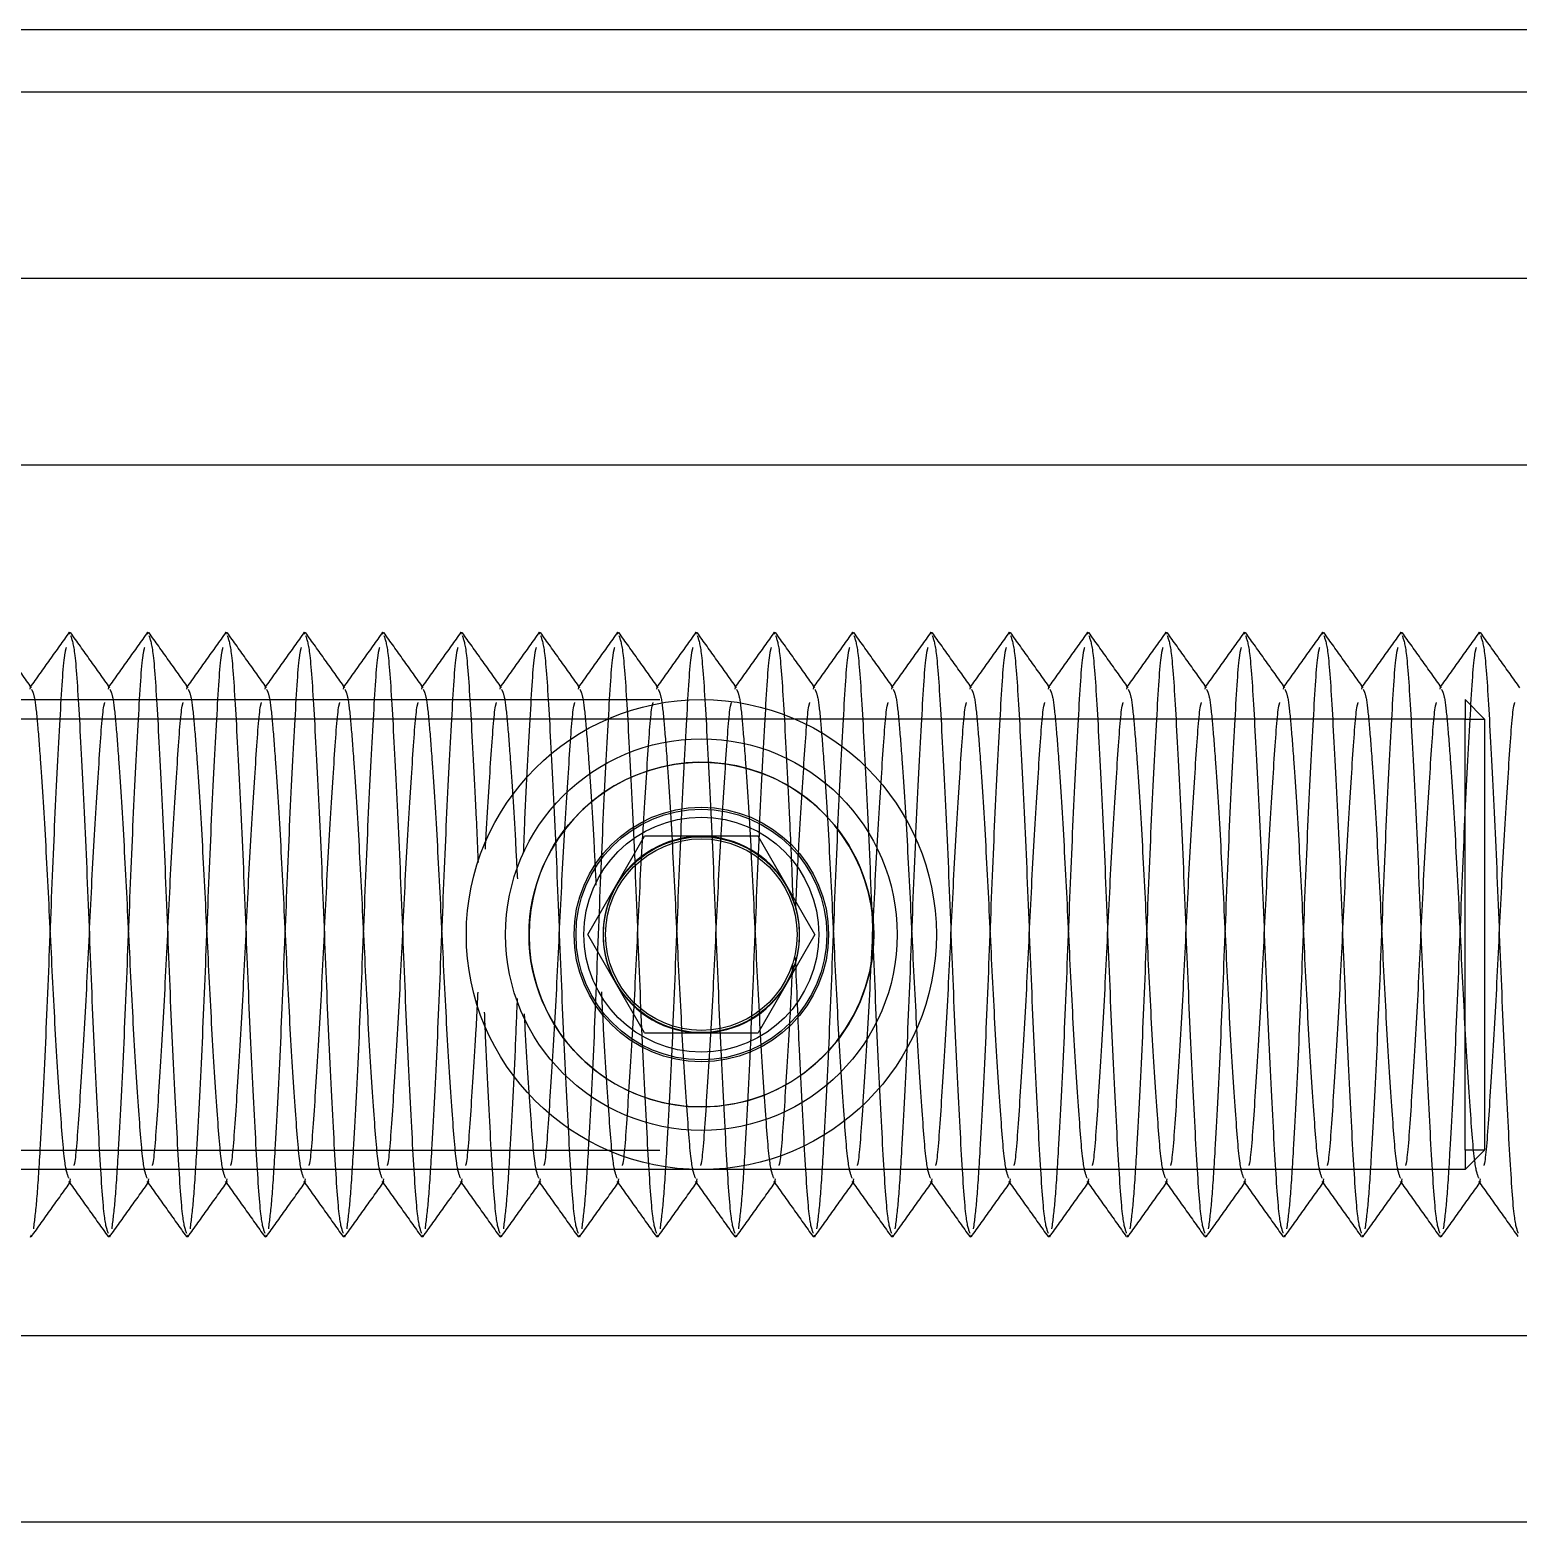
# Model space of a CAD drawing. Header units: metres. Extents: x 0 to 21025, y 0 to 14850.
# Drawn here: x 2174.85 to 2212.85, y 9008.52 to 9046.62 of the extents above; entities that cross this region are included whole.
import ezdxf

# ---------------------------------------------------------------- set-up
doc = ezdxf.new("R2010")
doc.units = ezdxf.units.M
doc.header["$LTSCALE"] = 25
doc.linetypes.add('HIDDEN2', pattern=[4.7625, 3.175, -1.5875])
doc.layers.add('SL4', color=4, linetype='Continuous')
doc.layers.add('ST1', color=7, linetype='HIDDEN2')

msp = doc.modelspace()

# ---------------------------------------------------------------- linework, layer by layer
at = {"layer": 'SL4'}
for p, q in [((2875.564, 9046.619), (1925.562, 9046.619)), ((2251.996, 9045.026), (1961.996, 9045.026)), ((2248.996, 9040.269), (1957.238, 9040.269)), ((2215.019, 9035.506), (1988.496, 9035.506)), ((2189.097, 9023.519), (2190.547, 9026.029)), ((2193.445, 9026.029), (2190.547, 9026.029)), ((2194.894, 9023.519), (2193.445, 9026.029)), ((2190.547, 9021.009), (2189.097, 9023.519)), ((2194.894, 9023.519), (2193.445, 9021.009)), ((2190.547, 9021.009), (2193.445, 9021.009)), ((2248.996, 9013.276), (1957.238, 9013.276)), ((2248.821, 9008.519), (1961.996, 9008.519))]:
    msp.add_line(p, q, dxfattribs=at)
for radius in [6, 5, 4.4]:
    msp.add_circle((2191.996, 9023.519), radius, dxfattribs=at)
for start, end in [(90, 150), (30, 90), (150, 210), (330, 30), (210, 270), (270, 330)]:
    msp.add_arc((2191.996, 9023.519), 2.51, start, end, dxfattribs=at)
at = {"layer": 'ST1'}
for p, q in [((2248.996, 9045.026), (1961.996, 9045.026)), ((2251.996, 9035.506), (1951.996, 9035.506)), ((2175.858, 9031.189), (2175.87, 9031.246)), ((2177.858, 9031.189), (2177.87, 9031.246)), ((2179.858, 9031.189), (2179.87, 9031.246)), ((2181.858, 9031.189), (2181.87, 9031.246)), ((2183.858, 9031.189), (2183.87, 9031.246)), ((2185.858, 9031.189), (2185.87, 9031.246)), ((2187.858, 9031.189), (2187.87, 9031.246)), ((2189.858, 9031.189), (2189.87, 9031.246)), ((2191.858, 9031.189), (2191.87, 9031.246)), ((2193.858, 9031.189), (2193.87, 9031.246)), ((2195.858, 9031.189), (2195.87, 9031.246)), ((2197.858, 9031.189), (2197.87, 9031.246)), ((2199.858, 9031.189), (2199.87, 9031.246)), ((2201.858, 9031.189), (2201.87, 9031.246)), ((2203.858, 9031.189), (2203.87, 9031.246)), ((2205.858, 9031.189), (2205.87, 9031.246)), ((2207.858, 9031.189), (2207.87, 9031.246)), ((2209.858, 9031.189), (2209.87, 9031.246)), ((2211.858, 9031.189), (2211.87, 9031.246)), ((2174.856, 9029.786), (2174.87, 9029.84)), ((2176.856, 9029.786), (2176.87, 9029.84)), ((2178.856, 9029.786), (2178.87, 9029.84)), ((2180.856, 9029.786), (2180.87, 9029.84)), ((2182.856, 9029.786), (2182.87, 9029.84)), ((2184.856, 9029.786), (2184.87, 9029.84)), ((2186.856, 9029.786), (2186.87, 9029.84)), ((2188.856, 9029.786), (2188.87, 9029.84)), ((2190.856, 9029.786), (2190.87, 9029.84)), ((2192.856, 9029.786), (2192.87, 9029.84)), ((2194.856, 9029.786), (2194.87, 9029.84)), ((2196.856, 9029.786), (2196.87, 9029.84)), ((2198.856, 9029.786), (2198.87, 9029.84)), ((2200.856, 9029.786), (2200.87, 9029.84)), ((2202.856, 9029.786), (2202.87, 9029.84)), ((2204.856, 9029.786), (2204.87, 9029.84)), ((2206.856, 9029.786), (2206.87, 9029.84)), ((2208.856, 9029.786), (2208.87, 9029.84)), ((2210.856, 9029.786), (2210.87, 9029.84)), ((1992.496, 9029.519), (2211.496, 9029.519)), ((2211.496, 9029.519), (2211.996, 9029.019)), ((2211.496, 9029.519), (2211.496, 9029.019)), ((2211.496, 9029.019), (1992.496, 9029.019)), ((2211.496, 9029.019), (2211.996, 9029.019)), ((2211.496, 9018.019), (2211.496, 9029.019)), ((2211.996, 9029.019), (2211.996, 9018.019)), ((1992.496, 9018.019), (2211.496, 9018.019)), ((2211.996, 9018.019), (2211.496, 9017.519)), ((2211.496, 9018.019), (2211.496, 9017.519)), ((2211.996, 9018.019), (2211.496, 9018.019)), ((2211.496, 9017.519), (1992.496, 9017.519)), ((2175.87, 9017.197), (2175.893, 9017.286)), ((2177.87, 9017.197), (2177.893, 9017.286)), ((2179.87, 9017.197), (2179.893, 9017.286)), ((2181.87, 9017.197), (2181.893, 9017.286)), ((2183.87, 9017.197), (2183.893, 9017.286)), ((2185.87, 9017.197), (2185.893, 9017.286)), ((2187.87, 9017.197), (2187.893, 9017.286)), ((2189.87, 9017.197), (2189.893, 9017.286)), ((2191.87, 9017.197), (2191.893, 9017.286)), ((2193.87, 9017.197), (2193.893, 9017.286)), ((2195.87, 9017.197), (2195.893, 9017.286)), ((2197.87, 9017.197), (2197.893, 9017.286)), ((2199.87, 9017.197), (2199.893, 9017.286)), ((2201.87, 9017.197), (2201.893, 9017.286)), ((2203.87, 9017.197), (2203.893, 9017.286)), ((2205.87, 9017.197), (2205.893, 9017.286)), ((2207.87, 9017.197), (2207.893, 9017.286)), ((2209.87, 9017.197), (2209.893, 9017.286)), ((2211.87, 9017.197), (2211.893, 9017.286)), ((2174.87, 9015.791), (2174.891, 9015.85)), ((2176.87, 9015.791), (2176.891, 9015.85)), ((2178.87, 9015.791), (2178.891, 9015.85)), ((2180.87, 9015.791), (2180.891, 9015.85)), ((2182.87, 9015.791), (2182.891, 9015.85)), ((2184.87, 9015.791), (2184.891, 9015.85)), ((2186.87, 9015.791), (2186.891, 9015.85)), ((2188.87, 9015.791), (2188.891, 9015.85)), ((2190.87, 9015.791), (2190.891, 9015.85)), ((2192.87, 9015.791), (2192.891, 9015.85)), ((2194.87, 9015.791), (2194.891, 9015.85)), ((2196.87, 9015.791), (2196.891, 9015.85)), ((2198.87, 9015.791), (2198.891, 9015.85)), ((2200.87, 9015.791), (2200.891, 9015.85)), ((2202.87, 9015.791), (2202.891, 9015.85)), ((2204.87, 9015.791), (2204.891, 9015.85)), ((2206.87, 9015.791), (2206.891, 9015.85)), ((2208.87, 9015.791), (2208.891, 9015.85)), ((2210.87, 9015.791), (2210.891, 9015.85)), ((2251.996, 9013.276), (1957.238, 9013.276))]:
    msp.add_line(p, q, dxfattribs=at)
for radius in [3.25, 3.25, 3.2, 3, 2.5, 2.446]:
    msp.add_circle((2191.996, 9023.519), radius, dxfattribs=at)
for start, end in [(356.7814, 270), (270, 353.0765)]:
    msp.add_arc((2191.996, 9023.519), 4.4, start, end, dxfattribs=at)
for points, knots in [([(2174.895, 9029.823), (2174.727, 9030.058), (2174.392, 9030.528), (2174.057, 9030.997), (2173.89, 9031.232)], [0, 0, 0, 0, 0.499908, 1, 1, 1, 1]), ([(2175.858, 9031.241), (2175.691, 9031.006), (2175.357, 9030.537), (2175.022, 9030.068), (2174.855, 9029.833)], [0, 0, 0, 0, 0.500033, 1, 1, 1, 1]), ([(2176.895, 9029.823), (2176.727, 9030.058), (2176.392, 9030.528), (2176.057, 9030.997), (2175.89, 9031.232)], [0, 0, 0, 0, 0.499908, 1, 1, 1, 1]), ([(2177.858, 9031.241), (2177.691, 9031.006), (2177.357, 9030.537), (2177.022, 9030.068), (2176.855, 9029.833)], [0, 0, 0, 0, 0.500033, 1, 1, 1, 1]), ([(2178.895, 9029.823), (2178.727, 9030.058), (2178.392, 9030.528), (2178.057, 9030.997), (2177.89, 9031.232)], [0, 0, 0, 0, 0.499908, 1, 1, 1, 1]), ([(2179.858, 9031.241), (2179.691, 9031.006), (2179.357, 9030.537), (2179.022, 9030.068), (2178.855, 9029.833)], [0, 0, 0, 0, 0.5000327, 1, 1, 1, 1]), ([(2180.895, 9029.823), (2180.727, 9030.058), (2180.392, 9030.528), (2180.057, 9030.997), (2179.89, 9031.232)], [0, 0, 0, 0, 0.4999079, 1, 1, 1, 1]), ([(2181.858, 9031.241), (2181.691, 9031.006), (2181.357, 9030.537), (2181.022, 9030.068), (2180.855, 9029.833)], [0, 0, 0, 0, 0.500033, 1, 1, 1, 1]), ([(2182.895, 9029.823), (2182.727, 9030.058), (2182.392, 9030.528), (2182.057, 9030.997), (2181.89, 9031.232)], [0, 0, 0, 0, 0.499908, 1, 1, 1, 1]), ([(2183.858, 9031.241), (2183.691, 9031.006), (2183.357, 9030.537), (2183.022, 9030.068), (2182.855, 9029.833)], [0, 0, 0, 0, 0.500033, 1, 1, 1, 1]), ([(2184.895, 9029.823), (2184.727, 9030.058), (2184.392, 9030.528), (2184.057, 9030.997), (2183.89, 9031.232)], [0, 0, 0, 0, 0.499908, 1, 1, 1, 1]), ([(2185.858, 9031.241), (2185.691, 9031.006), (2185.357, 9030.537), (2185.022, 9030.068), (2184.855, 9029.833)], [0, 0, 0, 0, 0.500033, 1, 1, 1, 1]), ([(2186.895, 9029.823), (2186.727, 9030.058), (2186.392, 9030.528), (2186.057, 9030.997), (2185.89, 9031.232)], [0, 0, 0, 0, 0.499908, 1, 1, 1, 1]), ([(2187.858, 9031.241), (2187.691, 9031.006), (2187.357, 9030.537), (2187.022, 9030.068), (2186.855, 9029.833)], [0, 0, 0, 0, 0.500033, 1, 1, 1, 1]), ([(2188.895, 9029.823), (2188.727, 9030.058), (2188.392, 9030.528), (2188.057, 9030.997), (2187.89, 9031.232)], [0, 0, 0, 0, 0.499908, 1, 1, 1, 1]), ([(2189.858, 9031.241), (2189.691, 9031.006), (2189.357, 9030.537), (2189.022, 9030.068), (2188.855, 9029.833)], [0, 0, 0, 0, 0.500033, 1, 1, 1, 1]), ([(2190.895, 9029.823), (2190.727, 9030.058), (2190.392, 9030.528), (2190.057, 9030.997), (2189.89, 9031.232)], [0, 0, 0, 0, 0.499908, 1, 1, 1, 1]), ([(2191.858, 9031.241), (2191.691, 9031.006), (2191.357, 9030.537), (2191.022, 9030.068), (2190.855, 9029.833)], [0, 0, 0, 0, 0.500033, 1, 1, 1, 1]), ([(2192.895, 9029.823), (2192.727, 9030.058), (2192.392, 9030.528), (2192.057, 9030.997), (2191.89, 9031.232)], [0, 0, 0, 0, 0.499908, 1, 1, 1, 1]), ([(2193.858, 9031.241), (2193.691, 9031.006), (2193.357, 9030.537), (2193.022, 9030.068), (2192.855, 9029.833)], [0, 0, 0, 0, 0.500033, 1, 1, 1, 1]), ([(2194.895, 9029.823), (2194.727, 9030.058), (2194.392, 9030.528), (2194.057, 9030.997), (2193.89, 9031.232)], [0, 0, 0, 0, 0.499908, 1, 1, 1, 1]), ([(2195.858, 9031.241), (2195.691, 9031.006), (2195.357, 9030.537), (2195.022, 9030.068), (2194.855, 9029.833)], [0, 0, 0, 0, 0.500033, 1, 1, 1, 1]), ([(2196.895, 9029.823), (2196.727, 9030.058), (2196.392, 9030.528), (2196.057, 9030.997), (2195.89, 9031.232)], [0, 0, 0, 0, 0.499908, 1, 1, 1, 1]), ([(2197.858, 9031.241), (2197.691, 9031.006), (2197.357, 9030.537), (2197.022, 9030.068), (2196.855, 9029.833)], [0, 0, 0, 0, 0.500033, 1, 1, 1, 1]), ([(2198.895, 9029.823), (2198.727, 9030.058), (2198.392, 9030.528), (2198.057, 9030.997), (2197.89, 9031.232)], [0, 0, 0, 0, 0.499908, 1, 1, 1, 1]), ([(2199.858, 9031.241), (2199.691, 9031.006), (2199.357, 9030.537), (2199.022, 9030.068), (2198.855, 9029.833)], [0, 0, 0, 0, 0.500033, 1, 1, 1, 1]), ([(2200.895, 9029.823), (2200.727, 9030.058), (2200.392, 9030.528), (2200.057, 9030.997), (2199.89, 9031.232)], [0, 0, 0, 0, 0.499908, 1, 1, 1, 1]), ([(2201.858, 9031.241), (2201.691, 9031.006), (2201.357, 9030.537), (2201.022, 9030.068), (2200.855, 9029.833)], [0, 0, 0, 0, 0.500033, 1, 1, 1, 1]), ([(2202.895, 9029.823), (2202.727, 9030.058), (2202.392, 9030.528), (2202.057, 9030.997), (2201.89, 9031.232)], [0, 0, 0, 0, 0.499908, 1, 1, 1, 1]), ([(2203.858, 9031.241), (2203.691, 9031.006), (2203.357, 9030.537), (2203.022, 9030.068), (2202.855, 9029.833)], [0, 0, 0, 0, 0.500033, 1, 1, 1, 1]), ([(2204.895, 9029.823), (2204.727, 9030.058), (2204.392, 9030.528), (2204.057, 9030.997), (2203.89, 9031.232)], [0, 0, 0, 0, 0.499908, 1, 1, 1, 1]), ([(2205.858, 9031.241), (2205.691, 9031.006), (2205.357, 9030.537), (2205.022, 9030.068), (2204.855, 9029.833)], [0, 0, 0, 0, 0.500033, 1, 1, 1, 1]), ([(2206.895, 9029.823), (2206.727, 9030.058), (2206.392, 9030.528), (2206.057, 9030.997), (2205.89, 9031.232)], [0, 0, 0, 0, 0.499908, 1, 1, 1, 1]), ([(2207.858, 9031.241), (2207.691, 9031.006), (2207.357, 9030.537), (2207.022, 9030.068), (2206.855, 9029.833)], [0, 0, 0, 0, 0.500033, 1, 1, 1, 1]), ([(2208.895, 9029.823), (2208.727, 9030.058), (2208.392, 9030.528), (2208.057, 9030.997), (2207.89, 9031.232)], [0, 0, 0, 0, 0.499908, 1, 1, 1, 1]), ([(2209.858, 9031.241), (2209.691, 9031.006), (2209.357, 9030.537), (2209.022, 9030.068), (2208.855, 9029.833)], [0, 0, 0, 0, 0.500033, 1, 1, 1, 1]), ([(2210.895, 9029.823), (2210.727, 9030.058), (2210.392, 9030.528), (2210.057, 9030.997), (2209.89, 9031.232)], [0, 0, 0, 0, 0.499908, 1, 1, 1, 1]), ([(2211.858, 9031.241), (2211.691, 9031.006), (2211.357, 9030.537), (2211.022, 9030.068), (2210.855, 9029.833)], [0, 0, 0, 0, 0.500033, 1, 1, 1, 1]), ([(2212.895, 9029.823), (2212.727, 9030.058), (2212.392, 9030.528), (2212.057, 9030.997), (2211.89, 9031.232)], [0, 0, 0, 0, 0.499908, 1, 1, 1, 1]), ([(2174.949, 9016.009), (2174.977, 9016.228), (2175.034, 9016.666), (2175.127, 9018.17), (2175.25, 9020.479), (2175.37, 9023.516), (2175.491, 9026.57), (2175.627, 9029.071), (2175.713, 9030.589), (2175.77, 9030.794), (2175.785, 9030.847)], [0, 0, 0, 0, 0.103388, 0.206233, 0.357671, 0.505243, 0.652814, 0.804253, 0.949712, 1, 1, 1, 1]), ([(2175.89, 9031.155), (2175.927, 9031.049), (2176.007, 9030.823), (2176.113, 9029.101), (2176.25, 9026.562), (2176.37, 9023.519), (2176.491, 9020.475), (2176.627, 9017.937), (2176.733, 9016.227), (2176.811, 9016.001), (2176.847, 9015.898)], [0, 0, 0, 0, 0.111758, 0.239388, 0.372264, 0.501747, 0.63123, 0.764106, 0.891736, 1, 1, 1, 1]), ([(2176.949, 9016.009), (2176.977, 9016.228), (2177.034, 9016.666), (2177.127, 9018.17), (2177.25, 9020.479), (2177.37, 9023.516), (2177.491, 9026.57), (2177.627, 9029.071), (2177.713, 9030.589), (2177.77, 9030.794), (2177.785, 9030.847)], [0, 0, 0, 0, 0.103388, 0.206233, 0.357671, 0.505243, 0.652814, 0.804253, 0.949712, 1, 1, 1, 1]), ([(2177.89, 9031.155), (2177.927, 9031.049), (2178.007, 9030.823), (2178.113, 9029.101), (2178.25, 9026.562), (2178.37, 9023.519), (2178.491, 9020.475), (2178.627, 9017.937), (2178.733, 9016.227), (2178.811, 9016.001), (2178.847, 9015.898)], [0, 0, 0, 0, 0.111758, 0.239388, 0.372264, 0.501747, 0.63123, 0.764106, 0.891736, 1, 1, 1, 1]), ([(2178.949, 9016.009), (2178.977, 9016.228), (2179.034, 9016.666), (2179.127, 9018.17), (2179.25, 9020.479), (2179.37, 9023.516), (2179.491, 9026.57), (2179.627, 9029.071), (2179.713, 9030.589), (2179.77, 9030.794), (2179.785, 9030.847)], [0, 0, 0, 0, 0.103388, 0.206233, 0.357671, 0.505243, 0.652814, 0.804253, 0.949712, 1, 1, 1, 1]), ([(2179.89, 9031.155), (2179.927, 9031.049), (2180.007, 9030.823), (2180.113, 9029.101), (2180.25, 9026.562), (2180.37, 9023.519), (2180.491, 9020.475), (2180.627, 9017.937), (2180.733, 9016.227), (2180.811, 9016.001), (2180.847, 9015.898)], [0, 0, 0, 0, 0.111758, 0.239388, 0.372264, 0.501747, 0.63123, 0.764106, 0.891736, 1, 1, 1, 1]), ([(2180.949, 9016.009), (2180.977, 9016.228), (2181.034, 9016.666), (2181.127, 9018.17), (2181.25, 9020.479), (2181.37, 9023.516), (2181.491, 9026.57), (2181.627, 9029.071), (2181.713, 9030.589), (2181.77, 9030.794), (2181.785, 9030.847)], [0, 0, 0, 0, 0.103388, 0.206233, 0.357671, 0.505243, 0.652814, 0.804253, 0.949712, 1, 1, 1, 1]), ([(2181.89, 9031.155), (2181.927, 9031.049), (2182.007, 9030.823), (2182.113, 9029.101), (2182.25, 9026.562), (2182.37, 9023.519), (2182.491, 9020.475), (2182.627, 9017.937), (2182.733, 9016.227), (2182.811, 9016.001), (2182.847, 9015.898)], [0, 0, 0, 0, 0.111758, 0.239388, 0.372264, 0.501747, 0.63123, 0.764106, 0.891736, 1, 1, 1, 1]), ([(2182.949, 9016.009), (2182.977, 9016.228), (2183.034, 9016.666), (2183.127, 9018.17), (2183.25, 9020.479), (2183.37, 9023.516), (2183.491, 9026.57), (2183.627, 9029.071), (2183.713, 9030.589), (2183.77, 9030.794), (2183.785, 9030.847)], [0, 0, 0, 0, 0.103388, 0.206233, 0.357671, 0.505243, 0.652814, 0.804253, 0.949712, 1, 1, 1, 1]), ([(2183.89, 9031.155), (2183.927, 9031.049), (2184.007, 9030.823), (2184.113, 9029.101), (2184.25, 9026.562), (2184.37, 9023.519), (2184.491, 9020.475), (2184.627, 9017.937), (2184.733, 9016.227), (2184.811, 9016.001), (2184.847, 9015.898)], [0, 0, 0, 0, 0.111758, 0.239388, 0.372264, 0.501747, 0.63123, 0.764106, 0.891736, 1, 1, 1, 1]), ([(2184.949, 9016.009), (2184.977, 9016.228), (2185.034, 9016.666), (2185.127, 9018.17), (2185.25, 9020.479), (2185.37, 9023.516), (2185.491, 9026.57), (2185.627, 9029.071), (2185.713, 9030.589), (2185.77, 9030.794), (2185.785, 9030.847)], [0, 0, 0, 0, 0.103388, 0.206233, 0.357671, 0.505243, 0.652814, 0.804253, 0.949712, 1, 1, 1, 1]), ([(2185.89, 9031.155), (2185.927, 9031.05), (2186.007, 9030.825), (2186.113, 9029.09), (2186.222, 9027.121), (2186.279, 9025.73), (2186.294, 9025.358)], [0, 0, 0, 0, 0.265696, 0.569126, 0.885028, 1, 1, 1, 1]), ([(2187.458, 9025.616), (2187.469, 9025.9), (2187.522, 9027.202), (2187.628, 9029.056), (2187.713, 9030.59), (2187.77, 9030.795), (2187.785, 9030.847)], [0, 0, 0, 0, 0.108274, 0.497234, 0.870838, 1, 1, 1, 1]), ([(2187.89, 9031.155), (2187.927, 9031.049), (2188.007, 9030.823), (2188.113, 9029.101), (2188.25, 9026.562), (2188.37, 9023.519), (2188.491, 9020.475), (2188.627, 9017.937), (2188.733, 9016.227), (2188.811, 9016.001), (2188.847, 9015.898)], [0, 0, 0, 0, 0.111758, 0.239388, 0.372264, 0.501747, 0.63123, 0.764106, 0.891736, 1, 1, 1, 1]), ([(2188.949, 9016.009), (2188.977, 9016.228), (2189.034, 9016.666), (2189.127, 9018.17), (2189.25, 9020.479), (2189.37, 9023.516), (2189.491, 9026.57), (2189.627, 9029.071), (2189.713, 9030.589), (2189.77, 9030.794), (2189.785, 9030.847)], [0, 0, 0, 0, 0.103388, 0.206233, 0.357671, 0.505243, 0.652814, 0.804253, 0.949712, 1, 1, 1, 1]), ([(2189.89, 9031.155), (2189.927, 9031.049), (2190.007, 9030.823), (2190.113, 9029.101), (2190.25, 9026.562), (2190.37, 9023.519), (2190.491, 9020.475), (2190.627, 9017.937), (2190.733, 9016.227), (2190.811, 9016.001), (2190.847, 9015.898)], [0, 0, 0, 0, 0.111758, 0.239388, 0.372264, 0.501747, 0.63123, 0.764106, 0.891736, 1, 1, 1, 1]), ([(2190.949, 9016.009), (2190.977, 9016.228), (2191.034, 9016.666), (2191.127, 9018.17), (2191.25, 9020.479), (2191.37, 9023.516), (2191.491, 9026.57), (2191.627, 9029.071), (2191.713, 9030.589), (2191.77, 9030.794), (2191.785, 9030.847)], [0, 0, 0, 0, 0.103388, 0.206233, 0.357671, 0.505243, 0.652814, 0.804253, 0.949712, 1, 1, 1, 1]), ([(2191.89, 9031.155), (2191.927, 9031.049), (2192.007, 9030.823), (2192.113, 9029.101), (2192.25, 9026.562), (2192.37, 9023.519), (2192.491, 9020.475), (2192.627, 9017.937), (2192.733, 9016.227), (2192.811, 9016.001), (2192.847, 9015.898)], [0, 0, 0, 0, 0.111758, 0.239388, 0.372264, 0.501747, 0.63123, 0.764106, 0.891736, 1, 1, 1, 1]), ([(2192.949, 9016.009), (2192.977, 9016.228), (2193.034, 9016.666), (2193.127, 9018.17), (2193.25, 9020.479), (2193.37, 9023.516), (2193.491, 9026.57), (2193.627, 9029.071), (2193.713, 9030.589), (2193.77, 9030.794), (2193.785, 9030.847)], [0, 0, 0, 0, 0.103388, 0.206233, 0.357671, 0.505243, 0.652814, 0.804253, 0.949712, 1, 1, 1, 1]), ([(2193.89, 9031.155), (2193.927, 9031.05), (2194.007, 9030.824), (2194.113, 9029.097), (2194.237, 9026.824), (2194.306, 9025.091), (2194.334, 9024.385)], [0, 0, 0, 0, 0.2410874, 0.5164131, 0.8030558, 1, 1, 1, 1]), ([(2194.949, 9016.009), (2194.977, 9016.228), (2195.034, 9016.666), (2195.127, 9018.17), (2195.25, 9020.479), (2195.37, 9023.516), (2195.491, 9026.57), (2195.627, 9029.071), (2195.713, 9030.589), (2195.77, 9030.794), (2195.785, 9030.847)], [0, 0, 0, 0, 0.103388, 0.206233, 0.357671, 0.505243, 0.652814, 0.804253, 0.949712, 1, 1, 1, 1]), ([(2195.89, 9031.155), (2195.927, 9031.049), (2196.007, 9030.823), (2196.113, 9029.101), (2196.25, 9026.562), (2196.37, 9023.519), (2196.491, 9020.475), (2196.627, 9017.937), (2196.733, 9016.227), (2196.811, 9016.001), (2196.847, 9015.898)], [0, 0, 0, 0, 0.111758, 0.239388, 0.372264, 0.501747, 0.63123, 0.764106, 0.891736, 1, 1, 1, 1]), ([(2196.949, 9016.009), (2196.977, 9016.228), (2197.034, 9016.666), (2197.127, 9018.17), (2197.25, 9020.479), (2197.37, 9023.516), (2197.491, 9026.57), (2197.627, 9029.071), (2197.713, 9030.589), (2197.77, 9030.794), (2197.785, 9030.847)], [0, 0, 0, 0, 0.103388, 0.206233, 0.357671, 0.505243, 0.652814, 0.804253, 0.949712, 1, 1, 1, 1]), ([(2197.89, 9031.155), (2197.927, 9031.049), (2198.007, 9030.823), (2198.113, 9029.101), (2198.25, 9026.562), (2198.37, 9023.519), (2198.491, 9020.475), (2198.627, 9017.937), (2198.733, 9016.227), (2198.811, 9016.001), (2198.847, 9015.898)], [0, 0, 0, 0, 0.111758, 0.239388, 0.372264, 0.501747, 0.63123, 0.764106, 0.891736, 1, 1, 1, 1]), ([(2198.949, 9016.009), (2198.977, 9016.228), (2199.034, 9016.666), (2199.127, 9018.17), (2199.25, 9020.479), (2199.37, 9023.516), (2199.491, 9026.57), (2199.627, 9029.071), (2199.713, 9030.589), (2199.77, 9030.794), (2199.785, 9030.847)], [0, 0, 0, 0, 0.103388, 0.206233, 0.357671, 0.505243, 0.652814, 0.804253, 0.949712, 1, 1, 1, 1]), ([(2199.89, 9031.155), (2199.927, 9031.049), (2200.007, 9030.823), (2200.113, 9029.101), (2200.25, 9026.562), (2200.37, 9023.519), (2200.491, 9020.475), (2200.627, 9017.937), (2200.733, 9016.227), (2200.811, 9016.001), (2200.847, 9015.898)], [0, 0, 0, 0, 0.111758, 0.239388, 0.372264, 0.501747, 0.63123, 0.764106, 0.891736, 1, 1, 1, 1]), ([(2200.949, 9016.009), (2200.977, 9016.228), (2201.034, 9016.666), (2201.127, 9018.17), (2201.25, 9020.479), (2201.37, 9023.516), (2201.491, 9026.57), (2201.627, 9029.071), (2201.713, 9030.589), (2201.77, 9030.794), (2201.785, 9030.847)], [0, 0, 0, 0, 0.103388, 0.206233, 0.357671, 0.505243, 0.652814, 0.804253, 0.949712, 1, 1, 1, 1]), ([(2201.89, 9031.155), (2201.927, 9031.049), (2202.007, 9030.823), (2202.113, 9029.101), (2202.25, 9026.562), (2202.37, 9023.519), (2202.491, 9020.475), (2202.627, 9017.937), (2202.733, 9016.227), (2202.811, 9016.001), (2202.847, 9015.898)], [0, 0, 0, 0, 0.111758, 0.239388, 0.372264, 0.501747, 0.63123, 0.764106, 0.891736, 1, 1, 1, 1]), ([(2202.949, 9016.009), (2202.977, 9016.228), (2203.034, 9016.666), (2203.127, 9018.17), (2203.25, 9020.479), (2203.37, 9023.516), (2203.491, 9026.57), (2203.627, 9029.071), (2203.713, 9030.589), (2203.77, 9030.794), (2203.785, 9030.847)], [0, 0, 0, 0, 0.103388, 0.206233, 0.357671, 0.505243, 0.652814, 0.804253, 0.949712, 1, 1, 1, 1]), ([(2203.89, 9031.155), (2203.927, 9031.049), (2204.007, 9030.823), (2204.113, 9029.101), (2204.25, 9026.562), (2204.37, 9023.519), (2204.491, 9020.475), (2204.627, 9017.937), (2204.733, 9016.227), (2204.811, 9016.001), (2204.847, 9015.898)], [0, 0, 0, 0, 0.111758, 0.239388, 0.372264, 0.501747, 0.63123, 0.764106, 0.891736, 1, 1, 1, 1]), ([(2204.949, 9016.009), (2204.977, 9016.228), (2205.034, 9016.666), (2205.127, 9018.17), (2205.25, 9020.479), (2205.37, 9023.516), (2205.491, 9026.57), (2205.627, 9029.071), (2205.713, 9030.589), (2205.77, 9030.794), (2205.785, 9030.847)], [0, 0, 0, 0, 0.103388, 0.206233, 0.357671, 0.505243, 0.652814, 0.804253, 0.949712, 1, 1, 1, 1]), ([(2205.89, 9031.155), (2205.927, 9031.049), (2206.007, 9030.823), (2206.113, 9029.101), (2206.25, 9026.562), (2206.37, 9023.519), (2206.491, 9020.475), (2206.627, 9017.937), (2206.733, 9016.227), (2206.811, 9016.001), (2206.847, 9015.898)], [0, 0, 0, 0, 0.111758, 0.239388, 0.372264, 0.501747, 0.63123, 0.764106, 0.891736, 1, 1, 1, 1]), ([(2206.949, 9016.009), (2206.977, 9016.228), (2207.034, 9016.666), (2207.127, 9018.17), (2207.25, 9020.479), (2207.37, 9023.516), (2207.491, 9026.57), (2207.627, 9029.071), (2207.713, 9030.589), (2207.77, 9030.794), (2207.785, 9030.847)], [0, 0, 0, 0, 0.103388, 0.206233, 0.357671, 0.505243, 0.652814, 0.804253, 0.949712, 1, 1, 1, 1]), ([(2207.89, 9031.155), (2207.927, 9031.049), (2208.007, 9030.823), (2208.113, 9029.101), (2208.25, 9026.562), (2208.37, 9023.519), (2208.491, 9020.475), (2208.627, 9017.937), (2208.733, 9016.227), (2208.811, 9016.001), (2208.847, 9015.898)], [0, 0, 0, 0, 0.111758, 0.239388, 0.372264, 0.501747, 0.63123, 0.764106, 0.891736, 1, 1, 1, 1]), ([(2208.949, 9016.009), (2208.977, 9016.228), (2209.034, 9016.666), (2209.127, 9018.17), (2209.25, 9020.479), (2209.37, 9023.516), (2209.491, 9026.57), (2209.627, 9029.071), (2209.713, 9030.589), (2209.77, 9030.794), (2209.785, 9030.847)], [0, 0, 0, 0, 0.103388, 0.206233, 0.357671, 0.505243, 0.652814, 0.804253, 0.949712, 1, 1, 1, 1]), ([(2209.89, 9031.155), (2209.927, 9031.049), (2210.007, 9030.823), (2210.113, 9029.101), (2210.25, 9026.562), (2210.37, 9023.519), (2210.491, 9020.475), (2210.627, 9017.937), (2210.733, 9016.227), (2210.811, 9016.001), (2210.847, 9015.898)], [0, 0, 0, 0, 0.111758, 0.239388, 0.372264, 0.501747, 0.63123, 0.764106, 0.891736, 1, 1, 1, 1]), ([(2210.949, 9016.009), (2210.977, 9016.228), (2211.034, 9016.666), (2211.127, 9018.17), (2211.25, 9020.479), (2211.37, 9023.516), (2211.491, 9026.57), (2211.627, 9029.071), (2211.713, 9030.589), (2211.77, 9030.794), (2211.785, 9030.847)], [0, 0, 0, 0, 0.103388, 0.206233, 0.357671, 0.505243, 0.652814, 0.804253, 0.949712, 1, 1, 1, 1]), ([(2211.89, 9031.155), (2211.927, 9031.049), (2212.007, 9030.823), (2212.113, 9029.101), (2212.25, 9026.562), (2212.37, 9023.519), (2212.491, 9020.475), (2212.627, 9017.937), (2212.733, 9016.227), (2212.811, 9016.001), (2212.847, 9015.898)], [0, 0, 0, 0, 0.111758, 0.239388, 0.372264, 0.501747, 0.63123, 0.764106, 0.891736, 1, 1, 1, 1]), ([(2174.894, 9029.775), (2174.918, 9029.733), (2174.97, 9029.645), (2175.04, 9029.005), (2175.13, 9027.863), (2175.249, 9026.002), (2175.37, 9023.52), (2175.491, 9021.028), (2175.627, 9018.954), (2175.732, 9017.564), (2175.809, 9017.381), (2175.844, 9017.299)], [0, 0, 0, 0, 0.072607, 0.155069, 0.237884, 0.371691, 0.502076, 0.632461, 0.766268, 0.894784, 1, 1, 1, 1]), ([(2176.894, 9029.775), (2176.918, 9029.733), (2176.97, 9029.645), (2177.04, 9029.005), (2177.13, 9027.863), (2177.249, 9026.002), (2177.37, 9023.52), (2177.491, 9021.028), (2177.627, 9018.954), (2177.732, 9017.564), (2177.809, 9017.381), (2177.844, 9017.299)], [0, 0, 0, 0, 0.0726073, 0.1550688, 0.2378835, 0.371691, 0.5020758, 0.6324606, 0.7662681, 0.8947836, 1, 1, 1, 1]), ([(2178.894, 9029.775), (2178.918, 9029.733), (2178.97, 9029.645), (2179.04, 9029.005), (2179.13, 9027.863), (2179.249, 9026.002), (2179.37, 9023.52), (2179.491, 9021.028), (2179.627, 9018.954), (2179.732, 9017.564), (2179.809, 9017.381), (2179.844, 9017.299)], [0, 0, 0, 0, 0.072607, 0.155069, 0.237884, 0.371691, 0.502076, 0.632461, 0.766268, 0.894784, 1, 1, 1, 1]), ([(2180.894, 9029.775), (2180.918, 9029.733), (2180.97, 9029.645), (2181.04, 9029.005), (2181.13, 9027.863), (2181.249, 9026.002), (2181.37, 9023.52), (2181.491, 9021.028), (2181.627, 9018.954), (2181.732, 9017.564), (2181.809, 9017.381), (2181.844, 9017.299)], [0, 0, 0, 0, 0.072607, 0.155069, 0.237884, 0.371691, 0.502076, 0.632461, 0.766268, 0.894784, 1, 1, 1, 1]), ([(2182.894, 9029.775), (2182.918, 9029.733), (2182.97, 9029.645), (2183.04, 9029.005), (2183.13, 9027.863), (2183.249, 9026.002), (2183.37, 9023.52), (2183.491, 9021.028), (2183.627, 9018.954), (2183.732, 9017.564), (2183.809, 9017.381), (2183.844, 9017.299)], [0, 0, 0, 0, 0.072607, 0.155069, 0.237884, 0.371691, 0.502076, 0.632461, 0.766268, 0.894784, 1, 1, 1, 1]), ([(2184.894, 9029.775), (2184.918, 9029.733), (2184.97, 9029.645), (2185.04, 9029.005), (2185.13, 9027.863), (2185.249, 9026.002), (2185.37, 9023.52), (2185.491, 9021.028), (2185.627, 9018.954), (2185.732, 9017.564), (2185.809, 9017.381), (2185.844, 9017.299)], [0, 0, 0, 0, 0.0726073, 0.1550688, 0.2378835, 0.371691, 0.5020758, 0.6324606, 0.7662681, 0.8947836, 1, 1, 1, 1]), ([(2186.894, 9029.775), (2186.918, 9029.733), (2186.97, 9029.645), (2187.04, 9029.006), (2187.13, 9027.858), (2187.224, 9026.439), (2187.281, 9025.275), (2187.298, 9024.944)], [0, 0, 0, 0, 0.170962, 0.365126, 0.560122, 0.875186, 1, 1, 1, 1]), ([(2188.894, 9029.775), (2188.918, 9029.733), (2188.97, 9029.645), (2189.04, 9029.005), (2189.13, 9027.859), (2189.227, 9026.388), (2189.287, 9025.165), (2189.306, 9024.778)], [0, 0, 0, 0, 0.167409, 0.357538, 0.548482, 0.856998, 1, 1, 1, 1]), ([(2190.894, 9029.775), (2190.918, 9029.733), (2190.97, 9029.645), (2191.04, 9029.005), (2191.13, 9027.863), (2191.249, 9026.002), (2191.37, 9023.52), (2191.491, 9021.028), (2191.627, 9018.954), (2191.732, 9017.564), (2191.809, 9017.381), (2191.844, 9017.299)], [0, 0, 0, 0, 0.072607, 0.155069, 0.237884, 0.371691, 0.502076, 0.632461, 0.766268, 0.894784, 1, 1, 1, 1]), ([(2192.894, 9029.775), (2192.918, 9029.733), (2192.97, 9029.645), (2193.04, 9029.005), (2193.13, 9027.863), (2193.249, 9026.002), (2193.37, 9023.52), (2193.491, 9021.028), (2193.627, 9018.954), (2193.732, 9017.564), (2193.809, 9017.381), (2193.844, 9017.299)], [0, 0, 0, 0, 0.0726073, 0.1550688, 0.2378835, 0.371691, 0.5020758, 0.6324606, 0.7662681, 0.8947836, 1, 1, 1, 1]), ([(2194.894, 9029.775), (2194.918, 9029.733), (2194.97, 9029.645), (2195.04, 9029.005), (2195.13, 9027.863), (2195.249, 9026.002), (2195.37, 9023.52), (2195.491, 9021.028), (2195.627, 9018.954), (2195.732, 9017.564), (2195.809, 9017.381), (2195.844, 9017.299)], [0, 0, 0, 0, 0.0726073, 0.1550688, 0.2378835, 0.371691, 0.5020758, 0.6324606, 0.7662681, 0.8947836, 1, 1, 1, 1]), ([(2196.894, 9029.775), (2196.918, 9029.733), (2196.97, 9029.645), (2197.04, 9029.005), (2197.13, 9027.863), (2197.249, 9026.002), (2197.37, 9023.52), (2197.491, 9021.028), (2197.627, 9018.954), (2197.732, 9017.564), (2197.809, 9017.381), (2197.844, 9017.299)], [0, 0, 0, 0, 0.072607, 0.155069, 0.237884, 0.371691, 0.502076, 0.632461, 0.766268, 0.894784, 1, 1, 1, 1]), ([(2198.894, 9029.775), (2198.918, 9029.733), (2198.97, 9029.645), (2199.04, 9029.005), (2199.13, 9027.863), (2199.249, 9026.002), (2199.37, 9023.52), (2199.491, 9021.028), (2199.627, 9018.954), (2199.732, 9017.564), (2199.809, 9017.381), (2199.844, 9017.299)], [0, 0, 0, 0, 0.072607, 0.155069, 0.237884, 0.371691, 0.502076, 0.632461, 0.766268, 0.894784, 1, 1, 1, 1]), ([(2200.894, 9029.775), (2200.918, 9029.733), (2200.97, 9029.645), (2201.04, 9029.005), (2201.13, 9027.863), (2201.249, 9026.002), (2201.37, 9023.52), (2201.491, 9021.028), (2201.627, 9018.954), (2201.732, 9017.564), (2201.809, 9017.381), (2201.844, 9017.299)], [0, 0, 0, 0, 0.0726073, 0.1550688, 0.2378835, 0.371691, 0.5020758, 0.6324606, 0.7662681, 0.8947836, 1, 1, 1, 1]), ([(2202.894, 9029.775), (2202.918, 9029.733), (2202.97, 9029.645), (2203.04, 9029.005), (2203.13, 9027.863), (2203.249, 9026.002), (2203.37, 9023.52), (2203.491, 9021.028), (2203.627, 9018.954), (2203.732, 9017.564), (2203.809, 9017.381), (2203.844, 9017.299)], [0, 0, 0, 0, 0.072607, 0.155069, 0.237884, 0.371691, 0.502076, 0.632461, 0.766268, 0.894784, 1, 1, 1, 1]), ([(2204.894, 9029.775), (2204.918, 9029.733), (2204.97, 9029.645), (2205.04, 9029.005), (2205.13, 9027.863), (2205.249, 9026.002), (2205.37, 9023.52), (2205.491, 9021.028), (2205.627, 9018.954), (2205.732, 9017.564), (2205.809, 9017.381), (2205.844, 9017.299)], [0, 0, 0, 0, 0.072607, 0.155069, 0.237884, 0.371691, 0.502076, 0.632461, 0.766268, 0.894784, 1, 1, 1, 1]), ([(2206.894, 9029.775), (2206.918, 9029.733), (2206.97, 9029.645), (2207.04, 9029.005), (2207.13, 9027.863), (2207.249, 9026.002), (2207.37, 9023.52), (2207.491, 9021.028), (2207.627, 9018.954), (2207.732, 9017.564), (2207.809, 9017.381), (2207.844, 9017.299)], [0, 0, 0, 0, 0.072607, 0.155069, 0.237884, 0.371691, 0.502076, 0.632461, 0.766268, 0.894784, 1, 1, 1, 1]), ([(2208.894, 9029.775), (2208.918, 9029.733), (2208.97, 9029.645), (2209.04, 9029.005), (2209.13, 9027.863), (2209.249, 9026.002), (2209.37, 9023.52), (2209.491, 9021.028), (2209.627, 9018.954), (2209.732, 9017.564), (2209.809, 9017.381), (2209.844, 9017.299)], [0, 0, 0, 0, 0.0726073, 0.1550688, 0.2378835, 0.371691, 0.5020758, 0.6324606, 0.7662681, 0.8947836, 1, 1, 1, 1]), ([(2210.894, 9029.775), (2210.918, 9029.733), (2210.97, 9029.645), (2211.04, 9029.005), (2211.13, 9027.863), (2211.249, 9026.002), (2211.37, 9023.52), (2211.491, 9021.028), (2211.627, 9018.954), (2211.732, 9017.564), (2211.809, 9017.381), (2211.844, 9017.299)], [0, 0, 0, 0, 0.0726073, 0.1550688, 0.2378835, 0.371691, 0.5020758, 0.6324606, 0.7662681, 0.8947836, 1, 1, 1, 1]), ([(2175.982, 9017.624), (2175.988, 9017.643), (2176.035, 9017.805), (2176.113, 9018.994), (2176.25, 9021.019), (2176.37, 9023.519), (2176.491, 9026.017), (2176.628, 9028.05), (2176.708, 9029.256), (2176.759, 9029.42), (2176.767, 9029.448)], [0, 0, 0, 0, 0.020732, 0.175704, 0.337058, 0.494284, 0.651511, 0.812864, 0.967837, 1, 1, 1, 1]), ([(2177.982, 9017.624), (2177.988, 9017.643), (2178.035, 9017.805), (2178.113, 9018.994), (2178.25, 9021.019), (2178.37, 9023.519), (2178.491, 9026.017), (2178.628, 9028.05), (2178.708, 9029.256), (2178.759, 9029.42), (2178.767, 9029.448)], [0, 0, 0, 0, 0.0207322, 0.1757045, 0.337058, 0.4942844, 0.6515107, 0.8128643, 0.9678366, 1, 1, 1, 1]), ([(2179.982, 9017.624), (2179.988, 9017.643), (2180.035, 9017.805), (2180.113, 9018.994), (2180.25, 9021.019), (2180.37, 9023.519), (2180.491, 9026.017), (2180.628, 9028.05), (2180.708, 9029.256), (2180.759, 9029.42), (2180.767, 9029.448)], [0, 0, 0, 0, 0.020732, 0.175704, 0.337058, 0.494284, 0.651511, 0.812864, 0.967837, 1, 1, 1, 1]), ([(2181.982, 9017.624), (2181.988, 9017.643), (2182.035, 9017.805), (2182.113, 9018.994), (2182.25, 9021.019), (2182.37, 9023.519), (2182.491, 9026.017), (2182.628, 9028.05), (2182.708, 9029.256), (2182.759, 9029.42), (2182.767, 9029.448)], [0, 0, 0, 0, 0.020732, 0.175704, 0.337058, 0.494284, 0.651511, 0.812864, 0.967837, 1, 1, 1, 1]), ([(2183.982, 9017.624), (2183.988, 9017.643), (2184.035, 9017.805), (2184.113, 9018.994), (2184.25, 9021.019), (2184.37, 9023.519), (2184.491, 9026.017), (2184.628, 9028.05), (2184.708, 9029.256), (2184.759, 9029.42), (2184.767, 9029.448)], [0, 0, 0, 0, 0.020732, 0.175704, 0.337058, 0.494284, 0.651511, 0.812864, 0.967837, 1, 1, 1, 1]), ([(2186.481, 9025.697), (2186.485, 9025.772), (2186.53, 9026.673), (2186.628, 9028.03), (2186.708, 9029.257), (2186.759, 9029.42), (2186.767, 9029.448)], [0, 0, 0, 0, 0.0403322, 0.4846668, 0.9114286, 1, 1, 1, 1]), ([(2187.982, 9017.624), (2187.988, 9017.643), (2188.035, 9017.805), (2188.113, 9018.994), (2188.25, 9021.019), (2188.37, 9023.519), (2188.491, 9026.017), (2188.628, 9028.05), (2188.708, 9029.256), (2188.759, 9029.42), (2188.767, 9029.448)], [0, 0, 0, 0, 0.020732, 0.175704, 0.337058, 0.494284, 0.651511, 0.812864, 0.967837, 1, 1, 1, 1]), ([(2189.982, 9017.624), (2189.988, 9017.643), (2190.035, 9017.805), (2190.113, 9018.994), (2190.25, 9021.019), (2190.37, 9023.519), (2190.491, 9026.017), (2190.628, 9028.05), (2190.708, 9029.256), (2190.759, 9029.42), (2190.767, 9029.448)], [0, 0, 0, 0, 0.020732, 0.175704, 0.337058, 0.494284, 0.651511, 0.812864, 0.967837, 1, 1, 1, 1]), ([(2191.982, 9017.624), (2191.988, 9017.643), (2192.035, 9017.805), (2192.113, 9018.994), (2192.25, 9021.019), (2192.37, 9023.519), (2192.491, 9026.017), (2192.628, 9028.05), (2192.708, 9029.256), (2192.759, 9029.42), (2192.767, 9029.448)], [0, 0, 0, 0, 0.020732, 0.175704, 0.337058, 0.494284, 0.651511, 0.812864, 0.967837, 1, 1, 1, 1]), ([(2194.406, 9024.216), (2194.434, 9024.799), (2194.503, 9026.225), (2194.628, 9028.046), (2194.708, 9029.256), (2194.759, 9029.42), (2194.767, 9029.448)], [0, 0, 0, 0, 0.2425495, 0.5932557, 0.930092, 1, 1, 1, 1]), ([(2195.982, 9017.624), (2195.988, 9017.643), (2196.035, 9017.805), (2196.113, 9018.994), (2196.25, 9021.019), (2196.37, 9023.519), (2196.491, 9026.017), (2196.628, 9028.05), (2196.708, 9029.256), (2196.759, 9029.42), (2196.767, 9029.448)], [0, 0, 0, 0, 0.020732, 0.175704, 0.337058, 0.494284, 0.651511, 0.812864, 0.967837, 1, 1, 1, 1]), ([(2197.982, 9017.624), (2197.988, 9017.643), (2198.035, 9017.805), (2198.113, 9018.994), (2198.25, 9021.019), (2198.37, 9023.519), (2198.491, 9026.017), (2198.628, 9028.05), (2198.708, 9029.256), (2198.759, 9029.42), (2198.767, 9029.448)], [0, 0, 0, 0, 0.020732, 0.175704, 0.337058, 0.494284, 0.651511, 0.812864, 0.967837, 1, 1, 1, 1]), ([(2199.982, 9017.624), (2199.988, 9017.643), (2200.035, 9017.805), (2200.113, 9018.994), (2200.25, 9021.019), (2200.37, 9023.519), (2200.491, 9026.017), (2200.628, 9028.05), (2200.708, 9029.256), (2200.759, 9029.42), (2200.767, 9029.448)], [0, 0, 0, 0, 0.020732, 0.175704, 0.337058, 0.494284, 0.651511, 0.812864, 0.967837, 1, 1, 1, 1]), ([(2201.982, 9017.624), (2201.988, 9017.643), (2202.035, 9017.805), (2202.113, 9018.994), (2202.25, 9021.019), (2202.37, 9023.519), (2202.491, 9026.017), (2202.628, 9028.05), (2202.708, 9029.256), (2202.759, 9029.42), (2202.767, 9029.448)], [0, 0, 0, 0, 0.020732, 0.175704, 0.337058, 0.494284, 0.651511, 0.812864, 0.967837, 1, 1, 1, 1]), ([(2203.982, 9017.624), (2203.988, 9017.643), (2204.035, 9017.805), (2204.113, 9018.994), (2204.25, 9021.019), (2204.37, 9023.519), (2204.491, 9026.017), (2204.628, 9028.05), (2204.708, 9029.256), (2204.759, 9029.42), (2204.767, 9029.448)], [0, 0, 0, 0, 0.020732, 0.175704, 0.337058, 0.494284, 0.651511, 0.812864, 0.967837, 1, 1, 1, 1]), ([(2205.982, 9017.624), (2205.988, 9017.643), (2206.035, 9017.805), (2206.113, 9018.994), (2206.25, 9021.019), (2206.37, 9023.519), (2206.491, 9026.017), (2206.628, 9028.05), (2206.708, 9029.256), (2206.759, 9029.42), (2206.767, 9029.448)], [0, 0, 0, 0, 0.020732, 0.175704, 0.337058, 0.494284, 0.651511, 0.812864, 0.967837, 1, 1, 1, 1]), ([(2207.982, 9017.624), (2207.988, 9017.643), (2208.035, 9017.805), (2208.113, 9018.994), (2208.25, 9021.019), (2208.37, 9023.519), (2208.491, 9026.017), (2208.628, 9028.05), (2208.708, 9029.256), (2208.759, 9029.42), (2208.767, 9029.448)], [0, 0, 0, 0, 0.020732, 0.175704, 0.337058, 0.494284, 0.651511, 0.812864, 0.967837, 1, 1, 1, 1]), ([(2209.982, 9017.624), (2209.988, 9017.643), (2210.035, 9017.805), (2210.113, 9018.994), (2210.25, 9021.019), (2210.37, 9023.519), (2210.491, 9026.017), (2210.628, 9028.05), (2210.708, 9029.256), (2210.759, 9029.42), (2210.767, 9029.448)], [0, 0, 0, 0, 0.020732, 0.175704, 0.337058, 0.494284, 0.651511, 0.812864, 0.967837, 1, 1, 1, 1]), ([(2211.982, 9017.624), (2211.988, 9017.643), (2212.035, 9017.805), (2212.113, 9018.994), (2212.25, 9021.019), (2212.37, 9023.519), (2212.491, 9026.017), (2212.628, 9028.05), (2212.708, 9029.256), (2212.759, 9029.42), (2212.767, 9029.448)], [0, 0, 0, 0, 0.020732, 0.175704, 0.337058, 0.494284, 0.651511, 0.812864, 0.967837, 1, 1, 1, 1]), ([(2194.394, 9022.935), (2194.427, 9022.132), (2194.5, 9020.299), (2194.627, 9017.94), (2194.733, 9016.226), (2194.811, 9016.001), (2194.847, 9015.898)], [0, 0, 0, 0, 0.2195958, 0.5007927, 0.7708877, 1, 1, 1, 1]), ([(2193.982, 9017.624), (2193.988, 9017.643), (2194.035, 9017.805), (2194.113, 9018.999), (2194.236, 9020.788), (2194.304, 9022.188), (2194.331, 9022.746)], [0, 0, 0, 0, 0.046727, 0.396008, 0.759672, 1, 1, 1, 1]), ([(2185.982, 9017.624), (2185.988, 9017.643), (2186.035, 9017.805), (2186.112, 9019.004), (2186.223, 9020.58), (2186.28, 9021.734), (2186.296, 9022.052)], [0, 0, 0, 0, 0.052052, 0.441136, 0.846242, 1, 1, 1, 1]), ([(2186.949, 9016.009), (2186.977, 9016.228), (2187.034, 9016.664), (2187.126, 9018.176), (2187.225, 9019.982), (2187.285, 9021.446), (2187.302, 9021.889)], [0, 0, 0, 0, 0.244202, 0.487119, 0.844815, 1, 1, 1, 1]), ([(2189.445, 9022.057), (2189.46, 9021.738), (2189.517, 9020.585), (2189.627, 9018.962), (2189.731, 9017.563), (2189.809, 9017.381), (2189.844, 9017.299)], [0, 0, 0, 0, 0.121928, 0.441601, 0.748632, 1, 1, 1, 1]), ([(2186.453, 9021.537), (2186.466, 9021.214), (2186.52, 9019.873), (2186.627, 9017.949), (2186.733, 9016.224), (2186.811, 9016.001), (2186.847, 9015.898)], [0, 0, 0, 0, 0.102478, 0.425875, 0.736504, 1, 1, 1, 1]), ([(2187.473, 9021.495), (2187.48, 9021.368), (2187.527, 9020.412), (2187.628, 9018.968), (2187.731, 9017.561), (2187.809, 9017.38), (2187.844, 9017.299)], [0, 0, 0, 0, 0.053008, 0.397773, 0.728902, 1, 1, 1, 1]), ([(2174.891, 9015.807), (2175.059, 9016.042), (2175.393, 9016.511), (2175.728, 9016.98), (2175.895, 9017.214)], [0, 0, 0, 0, 0.500042, 1, 1, 1, 1]), ([(2175.842, 9017.22), (2176.01, 9016.985), (2176.345, 9016.515), (2176.68, 9016.045), (2176.847, 9015.81)], [0, 0, 0, 0, 0.499911, 1, 1, 1, 1]), ([(2176.891, 9015.807), (2177.059, 9016.042), (2177.393, 9016.511), (2177.728, 9016.98), (2177.895, 9017.214)], [0, 0, 0, 0, 0.500042, 1, 1, 1, 1]), ([(2177.842, 9017.22), (2178.01, 9016.985), (2178.345, 9016.515), (2178.68, 9016.045), (2178.847, 9015.81)], [0, 0, 0, 0, 0.499911, 1, 1, 1, 1]), ([(2178.891, 9015.807), (2179.059, 9016.042), (2179.393, 9016.511), (2179.728, 9016.98), (2179.895, 9017.214)], [0, 0, 0, 0, 0.5000417, 1, 1, 1, 1]), ([(2179.842, 9017.22), (2180.01, 9016.985), (2180.345, 9016.515), (2180.68, 9016.045), (2180.847, 9015.81)], [0, 0, 0, 0, 0.499911, 1, 1, 1, 1]), ([(2180.891, 9015.807), (2181.059, 9016.042), (2181.393, 9016.511), (2181.728, 9016.98), (2181.895, 9017.214)], [0, 0, 0, 0, 0.500042, 1, 1, 1, 1]), ([(2181.842, 9017.22), (2182.01, 9016.985), (2182.345, 9016.515), (2182.68, 9016.045), (2182.847, 9015.81)], [0, 0, 0, 0, 0.499911, 1, 1, 1, 1]), ([(2182.891, 9015.807), (2183.059, 9016.042), (2183.393, 9016.511), (2183.728, 9016.98), (2183.895, 9017.214)], [0, 0, 0, 0, 0.500042, 1, 1, 1, 1]), ([(2183.842, 9017.22), (2184.01, 9016.985), (2184.345, 9016.515), (2184.68, 9016.045), (2184.847, 9015.81)], [0, 0, 0, 0, 0.4999108, 1, 1, 1, 1]), ([(2184.891, 9015.807), (2185.059, 9016.042), (2185.393, 9016.511), (2185.728, 9016.98), (2185.895, 9017.214)], [0, 0, 0, 0, 0.500042, 1, 1, 1, 1]), ([(2185.842, 9017.22), (2186.01, 9016.985), (2186.345, 9016.515), (2186.68, 9016.045), (2186.847, 9015.81)], [0, 0, 0, 0, 0.499911, 1, 1, 1, 1]), ([(2186.891, 9015.807), (2187.059, 9016.042), (2187.393, 9016.511), (2187.728, 9016.98), (2187.895, 9017.214)], [0, 0, 0, 0, 0.500042, 1, 1, 1, 1]), ([(2187.842, 9017.22), (2188.01, 9016.985), (2188.345, 9016.515), (2188.68, 9016.045), (2188.847, 9015.81)], [0, 0, 0, 0, 0.499911, 1, 1, 1, 1]), ([(2188.891, 9015.807), (2189.059, 9016.042), (2189.393, 9016.511), (2189.728, 9016.98), (2189.895, 9017.214)], [0, 0, 0, 0, 0.500042, 1, 1, 1, 1]), ([(2189.842, 9017.22), (2190.01, 9016.985), (2190.345, 9016.515), (2190.68, 9016.045), (2190.847, 9015.81)], [0, 0, 0, 0, 0.499911, 1, 1, 1, 1]), ([(2190.891, 9015.807), (2191.059, 9016.042), (2191.393, 9016.511), (2191.728, 9016.98), (2191.895, 9017.214)], [0, 0, 0, 0, 0.500042, 1, 1, 1, 1]), ([(2191.842, 9017.22), (2192.01, 9016.985), (2192.345, 9016.515), (2192.68, 9016.045), (2192.847, 9015.81)], [0, 0, 0, 0, 0.499911, 1, 1, 1, 1]), ([(2192.891, 9015.807), (2193.059, 9016.042), (2193.393, 9016.511), (2193.728, 9016.98), (2193.895, 9017.214)], [0, 0, 0, 0, 0.500042, 1, 1, 1, 1]), ([(2193.842, 9017.22), (2194.01, 9016.985), (2194.345, 9016.515), (2194.68, 9016.045), (2194.847, 9015.81)], [0, 0, 0, 0, 0.4999108, 1, 1, 1, 1]), ([(2194.891, 9015.807), (2195.059, 9016.042), (2195.393, 9016.511), (2195.728, 9016.98), (2195.895, 9017.214)], [0, 0, 0, 0, 0.500042, 1, 1, 1, 1]), ([(2195.842, 9017.22), (2196.01, 9016.985), (2196.345, 9016.515), (2196.68, 9016.045), (2196.847, 9015.81)], [0, 0, 0, 0, 0.4999108, 1, 1, 1, 1]), ([(2196.891, 9015.807), (2197.059, 9016.042), (2197.393, 9016.511), (2197.728, 9016.98), (2197.895, 9017.214)], [0, 0, 0, 0, 0.500042, 1, 1, 1, 1]), ([(2197.842, 9017.22), (2198.01, 9016.985), (2198.345, 9016.515), (2198.68, 9016.045), (2198.847, 9015.81)], [0, 0, 0, 0, 0.499911, 1, 1, 1, 1]), ([(2198.891, 9015.807), (2199.059, 9016.042), (2199.393, 9016.511), (2199.728, 9016.98), (2199.895, 9017.214)], [0, 0, 0, 0, 0.500042, 1, 1, 1, 1]), ([(2199.842, 9017.22), (2200.01, 9016.985), (2200.345, 9016.515), (2200.68, 9016.045), (2200.847, 9015.81)], [0, 0, 0, 0, 0.4999108, 1, 1, 1, 1]), ([(2200.891, 9015.807), (2201.059, 9016.042), (2201.393, 9016.511), (2201.728, 9016.98), (2201.895, 9017.214)], [0, 0, 0, 0, 0.5000417, 1, 1, 1, 1]), ([(2201.842, 9017.22), (2202.01, 9016.985), (2202.345, 9016.515), (2202.68, 9016.045), (2202.847, 9015.81)], [0, 0, 0, 0, 0.499911, 1, 1, 1, 1]), ([(2202.891, 9015.807), (2203.059, 9016.042), (2203.393, 9016.511), (2203.728, 9016.98), (2203.895, 9017.214)], [0, 0, 0, 0, 0.500042, 1, 1, 1, 1]), ([(2203.842, 9017.22), (2204.01, 9016.985), (2204.345, 9016.515), (2204.68, 9016.045), (2204.847, 9015.81)], [0, 0, 0, 0, 0.499911, 1, 1, 1, 1]), ([(2204.891, 9015.807), (2205.059, 9016.042), (2205.393, 9016.511), (2205.728, 9016.98), (2205.895, 9017.214)], [0, 0, 0, 0, 0.500042, 1, 1, 1, 1]), ([(2205.842, 9017.22), (2206.01, 9016.985), (2206.345, 9016.515), (2206.68, 9016.045), (2206.847, 9015.81)], [0, 0, 0, 0, 0.499911, 1, 1, 1, 1]), ([(2206.891, 9015.807), (2207.059, 9016.042), (2207.393, 9016.511), (2207.728, 9016.98), (2207.895, 9017.214)], [0, 0, 0, 0, 0.500042, 1, 1, 1, 1]), ([(2207.842, 9017.22), (2208.01, 9016.985), (2208.345, 9016.515), (2208.68, 9016.045), (2208.847, 9015.81)], [0, 0, 0, 0, 0.499911, 1, 1, 1, 1]), ([(2208.891, 9015.807), (2209.059, 9016.042), (2209.393, 9016.511), (2209.728, 9016.98), (2209.895, 9017.214)], [0, 0, 0, 0, 0.500042, 1, 1, 1, 1]), ([(2209.842, 9017.22), (2210.01, 9016.985), (2210.345, 9016.515), (2210.68, 9016.045), (2210.847, 9015.81)], [0, 0, 0, 0, 0.499911, 1, 1, 1, 1]), ([(2210.891, 9015.807), (2211.059, 9016.042), (2211.393, 9016.511), (2211.728, 9016.98), (2211.895, 9017.214)], [0, 0, 0, 0, 0.500042, 1, 1, 1, 1]), ([(2211.842, 9017.22), (2212.01, 9016.985), (2212.345, 9016.515), (2212.68, 9016.045), (2212.847, 9015.81)], [0, 0, 0, 0, 0.499911, 1, 1, 1, 1])]:
    msp.add_open_spline(points, degree=3, knots=knots, dxfattribs=at)

doc.saveas('drawing.dxf')
